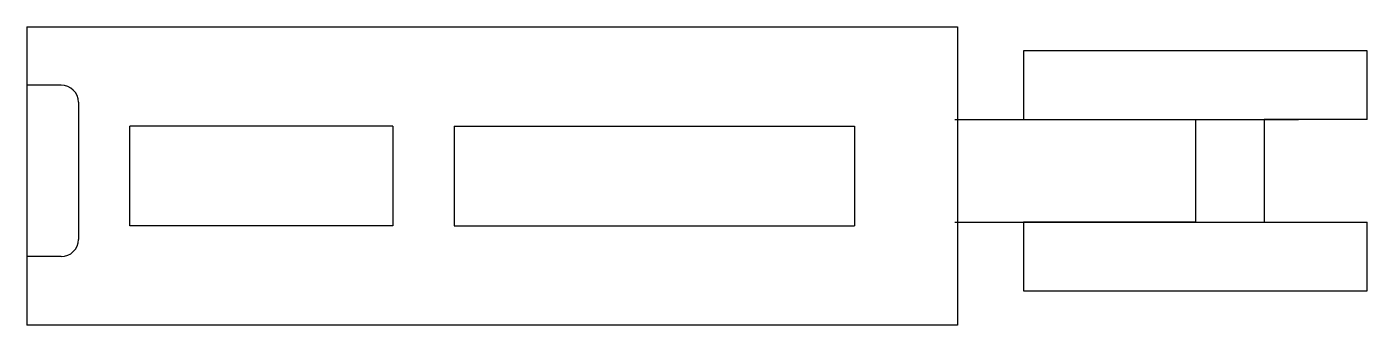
# Model space of a CAD drawing. Header units: millimetres. Extents: x 0 to 39, y 0 to 8.7.
import ezdxf

# ---------------------------------------------------------------- set-up
doc = ezdxf.new("R2010")
doc.units = ezdxf.units.MM
for name, color, linetype, lineweight in [('Canal pini', 30, 'Continuous', 30), ('Carcasa plastic', 36, 'Continuous', 30), ('Ciocanel prindere', 51, 'Continuous', 30)]:
    doc.layers.add(name, color=color, linetype=linetype, lineweight=lineweight)

msp = doc.modelspace()

# ---------------------------------------------------------------- linework, layer by layer
at = {"layer": 'Canal pini'}
for p, q in [((10.65, 5.8), (3, 5.8)), ((3, 2.9), (3, 5.8)), ((10.65, 5.8), (10.65, 2.9)), ((12.43, 5.8), (12.43, 2.9)), ((12.43, 5.8), (24.08, 5.8)), ((24.08, 5.8), (24.08, 2.9)), ((10.65, 2.9), (3, 2.9)), ((12.43, 2.9), (24.08, 2.9))]:
    msp.add_line(p, q, dxfattribs=at)
at = {"layer": 'Carcasa plastic'}
for p, q in [((0, 8.7), (24.08, 8.7)), ((0, 8.7), (0, 0)), ((24.08, 8.7), (27.08, 8.7)), ((27.08, 8.7), (27.08, 0)), ((1, 7), (0, 7)), ((1.5, 6.5), (1.5, 2.5)), ((27, 6), (37, 6)), ((27, 3), (37, 3)), ((1, 2), (0, 2)), ((27.08, 0), (0, 0))]:
    msp.add_line(p, q, dxfattribs=at)
for centre, start, end in [((1, 6.5), 0, 90), ((1, 2.5), 270, 0)]:
    msp.add_arc(centre, 0.5, start, end, dxfattribs=at)
at = {"layer": 'Ciocanel prindere'}
for p, q in [((29, 8), (29, 6)), ((39, 8), (29, 8)), ((39, 6), (39, 8)), ((29, 6), (34, 6)), ((34, 6), (34, 3)), ((39, 6), (36, 6)), ((36, 6), (36, 3)), ((34, 3), (29, 3)), ((29, 3), (29, 1)), ((36, 3), (39, 3)), ((39, 1), (39, 3)), ((29, 1), (39, 1))]:
    msp.add_line(p, q, dxfattribs=at)

doc.saveas('drawing.dxf')
